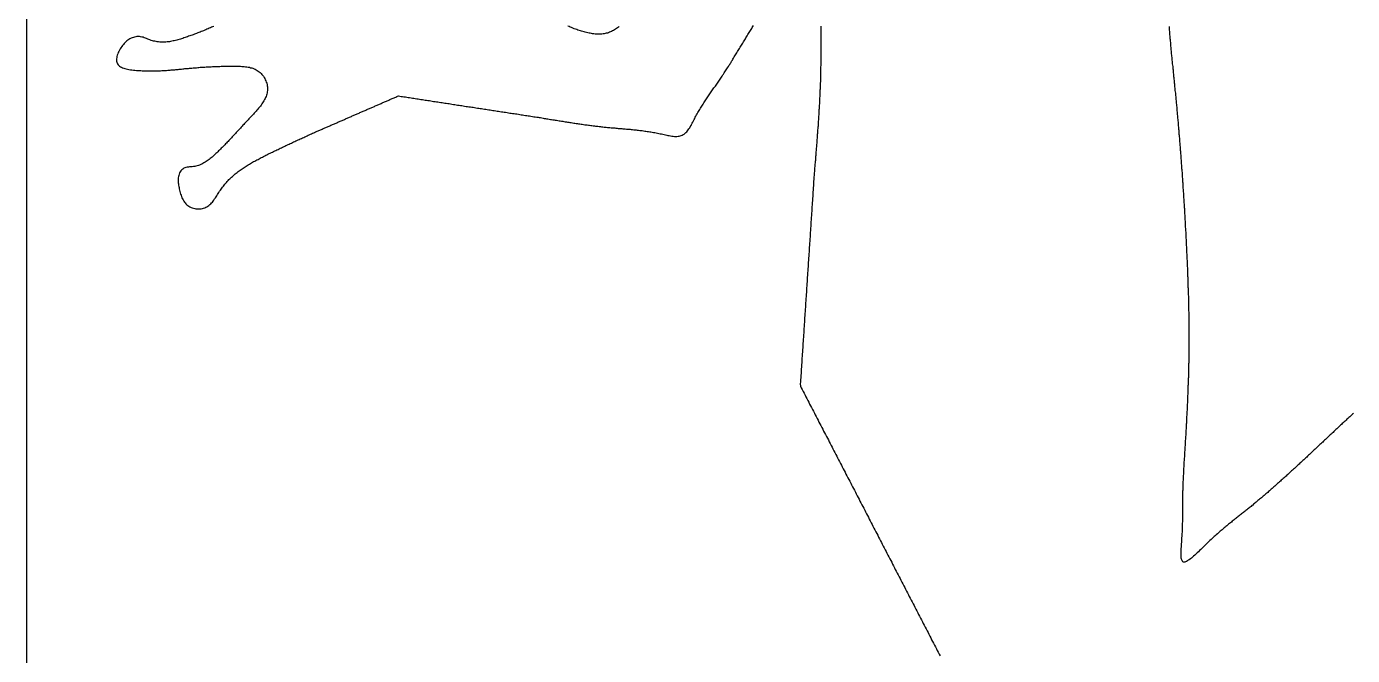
# Model space of a CAD drawing. Extents: x 63 to 788, y 423 to 1014.
# Drawn here: x 473.18 to 484.09, y 818.37 to 823.54 of the extents above; entities that cross this region are included whole.
import ezdxf

# ---------------------------------------------------------------- set-up
doc = ezdxf.new("R2010")
doc.units = 0
doc.header["$MEASUREMENT"] = 0
doc.layers.add('LAYER_1', color=7, linetype='CONTINUOUS')

msp = doc.modelspace()

# ---------------------------------------------------------------- linework, layer by layer
at = {"layer": 'LAYER_1', "color": 1}
msp.add_polyline3d([(473.176, 823.651, 0), (473.176, 822.998, 0), (473.176, 822.346, 0), (473.176, 821.693, 0), (473.176, 821.04, 0), (473.176, 820.388, 0), (473.176, 819.735, 0), (473.176, 819.083, 0), (473.176, 818.43, 0), (473.176, 817.777, 0), (473.176, 817.125, 0), (473.176, 816.472, 0), (473.176, 815.82, 0), (473.176, 815.167, 0), (473.176, 814.514, 0), (473.176, 813.862, 0), (473.176, 813.209, 0), (473.176, 812.557, 0), (473.176, 811.904, 0)], dxfattribs=at)
at = {"layer": 'LAYER_1', "color": 7}
for points in [[(474.716, 823.542, 0), (474.707, 823.538, 0), (474.698, 823.535, 0), (474.689, 823.531, 0), (474.679, 823.527, 0), (474.67, 823.523, 0), (474.661, 823.519, 0), (474.651, 823.515, 0), (474.642, 823.511, 0), (474.633, 823.507, 0), (474.623, 823.504, 0), (474.614, 823.5, 0), (474.605, 823.496, 0), (474.595, 823.492, 0), (474.586, 823.489, 0), (474.576, 823.485, 0), (474.567, 823.481, 0), (474.557, 823.478, 0), (474.548, 823.474, 0), (474.538, 823.471, 0), (474.529, 823.467, 0), (474.519, 823.464, 0), (474.51, 823.461, 0), (474.5, 823.457, 0), (474.49, 823.454, 0), (474.481, 823.451, 0), (474.471, 823.448, 0), (474.461, 823.444, 0), (474.452, 823.441, 0), (474.442, 823.438, 0), (474.432, 823.435, 0), (474.422, 823.433, 0), (474.412, 823.43, 0), (474.402, 823.427, 0), (474.392, 823.425, 0), (474.382, 823.423, 0), (474.372, 823.421, 0), (474.362, 823.419, 0), (474.352, 823.417, 0), (474.342, 823.416, 0), (474.332, 823.415, 0), (474.322, 823.414, 0), (474.312, 823.413, 0), (474.302, 823.413, 0), (474.292, 823.413, 0), (474.282, 823.413, 0), (474.272, 823.414, 0), (474.262, 823.415, 0), (474.252, 823.416, 0), (474.242, 823.418, 0), (474.232, 823.42, 0), (474.222, 823.422, 0), (474.212, 823.425, 0), (474.202, 823.427, 0), (474.192, 823.431, 0), (474.183, 823.434, 0), (474.173, 823.438, 0), (474.163, 823.442, 0), (474.154, 823.446, 0), (474.144, 823.449, 0), (474.135, 823.453, 0), (474.125, 823.455, 0), (474.115, 823.457, 0), (474.105, 823.459, 0), (474.095, 823.459, 0), (474.085, 823.459, 0), (474.075, 823.457, 0), (474.065, 823.455, 0), (474.055, 823.452, 0), (474.045, 823.449, 0), (474.036, 823.445, 0), (474.027, 823.44, 0), (474.018, 823.435, 0), (474.01, 823.43, 0), (474.002, 823.424, 0), (473.994, 823.417, 0), (473.987, 823.41, 0), (473.98, 823.402, 0), (473.973, 823.394, 0), (473.966, 823.386, 0), (473.96, 823.377, 0), (473.953, 823.367, 0), (473.947, 823.357, 0), (473.941, 823.347, 0), (473.936, 823.337, 0), (473.931, 823.327, 0), (473.927, 823.316, 0), (473.923, 823.306, 0), (473.92, 823.296, 0), (473.918, 823.286, 0), (473.917, 823.276, 0), (473.916, 823.267, 0), (473.917, 823.258, 0), (473.918, 823.249, 0), (473.921, 823.241, 0), (473.924, 823.234, 0), (473.929, 823.227, 0), (473.935, 823.221, 0), (473.941, 823.216, 0), (473.949, 823.211, 0), (473.957, 823.206, 0), (473.966, 823.202, 0), (473.976, 823.199, 0), (473.986, 823.195, 0), (473.997, 823.193, 0), (474.008, 823.19, 0), (474.019, 823.188, 0), (474.031, 823.186, 0), (474.043, 823.185, 0), (474.055, 823.183, 0), (474.068, 823.182, 0), (474.08, 823.181, 0), (474.092, 823.18, 0), (474.104, 823.179, 0), (474.116, 823.179, 0), (474.128, 823.178, 0), (474.14, 823.178, 0), (474.151, 823.177, 0), (474.162, 823.177, 0), (474.174, 823.177, 0), (474.185, 823.177, 0), (474.196, 823.177, 0), (474.206, 823.177, 0), (474.217, 823.177, 0), (474.228, 823.177, 0), (474.238, 823.177, 0), (474.249, 823.177, 0), (474.259, 823.177, 0), (474.269, 823.178, 0), (474.279, 823.178, 0), (474.289, 823.179, 0), (474.299, 823.179, 0), (474.309, 823.18, 0), (474.319, 823.18, 0), (474.329, 823.181, 0), (474.338, 823.182, 0), (474.348, 823.182, 0), (474.358, 823.183, 0), (474.367, 823.184, 0), (474.377, 823.185, 0), (474.386, 823.186, 0), (474.396, 823.186, 0), (474.405, 823.187, 0), (474.414, 823.188, 0), (474.424, 823.189, 0), (474.433, 823.19, 0), (474.442, 823.191, 0), (474.452, 823.192, 0), (474.461, 823.193, 0), (474.471, 823.194, 0), (474.48, 823.195, 0), (474.489, 823.196, 0), (474.499, 823.197, 0), (474.508, 823.197, 0), (474.518, 823.198, 0), (474.527, 823.199, 0), (474.537, 823.2, 0), (474.546, 823.201, 0), (474.556, 823.202, 0), (474.566, 823.203, 0), (474.575, 823.203, 0), (474.585, 823.204, 0), (474.595, 823.205, 0), (474.605, 823.206, 0), (474.615, 823.206, 0), (474.624, 823.207, 0), (474.634, 823.208, 0), (474.644, 823.208, 0), (474.654, 823.209, 0), (474.664, 823.21, 0), (474.674, 823.21, 0), (474.684, 823.211, 0), (474.694, 823.211, 0), (474.705, 823.212, 0), (474.715, 823.212, 0), (474.725, 823.213, 0), (474.735, 823.213, 0), (474.746, 823.214, 0), (474.756, 823.214, 0), (474.766, 823.214, 0), (474.777, 823.215, 0), (474.787, 823.215, 0), (474.797, 823.215, 0), (474.808, 823.215, 0), (474.818, 823.216, 0), (474.829, 823.216, 0), (474.84, 823.216, 0), (474.85, 823.216, 0), (474.861, 823.216, 0), (474.872, 823.216, 0), (474.882, 823.216, 0), (474.893, 823.216, 0), (474.904, 823.216, 0), (474.915, 823.215, 0), (474.926, 823.215, 0), (474.936, 823.215, 0), (474.947, 823.214, 0), (474.958, 823.213, 0), (474.968, 823.212, 0), (474.979, 823.211, 0), (474.989, 823.21, 0), (474.999, 823.208, 0), (475.01, 823.206, 0), (475.019, 823.203, 0), (475.029, 823.201, 0), (475.039, 823.198, 0), (475.048, 823.194, 0), (475.057, 823.19, 0), (475.066, 823.186, 0), (475.075, 823.181, 0), (475.083, 823.175, 0), (475.091, 823.169, 0), (475.099, 823.163, 0), (475.106, 823.156, 0), (475.113, 823.148, 0), (475.12, 823.14, 0), (475.126, 823.132, 0), (475.131, 823.123, 0), (475.137, 823.114, 0), (475.141, 823.104, 0), (475.146, 823.094, 0), (475.149, 823.085, 0), (475.153, 823.075, 0), (475.155, 823.065, 0), (475.157, 823.055, 0), (475.159, 823.045, 0), (475.159, 823.035, 0), (475.159, 823.025, 0), (475.159, 823.015, 0), (475.157, 823.005, 0), (475.156, 822.996, 0), (475.153, 822.986, 0), (475.151, 822.977, 0), (475.147, 822.967, 0), (475.143, 822.958, 0), (475.139, 822.949, 0), (475.135, 822.94, 0), (475.13, 822.931, 0), (475.124, 822.922, 0), (475.118, 822.913, 0), (475.112, 822.905, 0), (475.106, 822.896, 0), (475.1, 822.887, 0), (475.093, 822.879, 0), (475.086, 822.871, 0), (475.079, 822.862, 0), (475.072, 822.854, 0), (475.065, 822.846, 0), (475.057, 822.837, 0), (475.05, 822.829, 0), (475.043, 822.821, 0), (475.035, 822.813, 0), (475.028, 822.805, 0), (475.02, 822.797, 0), (475.013, 822.79, 0), (475.006, 822.782, 0), (474.999, 822.774, 0), (474.992, 822.766, 0), (474.985, 822.759, 0), (474.978, 822.751, 0), (474.971, 822.744, 0), (474.964, 822.736, 0), (474.957, 822.729, 0), (474.95, 822.721, 0), (474.943, 822.714, 0), (474.936, 822.706, 0), (474.93, 822.699, 0), (474.923, 822.692, 0), (474.916, 822.684, 0), (474.909, 822.677, 0), (474.902, 822.67, 0), (474.896, 822.662, 0), (474.889, 822.655, 0), (474.882, 822.648, 0), (474.875, 822.641, 0), (474.869, 822.633, 0), (474.862, 822.626, 0), (474.855, 822.619, 0), (474.848, 822.612, 0), (474.841, 822.605, 0), (474.834, 822.597, 0), (474.828, 822.59, 0), (474.821, 822.583, 0), (474.814, 822.576, 0), (474.807, 822.569, 0), (474.8, 822.561, 0), (474.793, 822.554, 0), (474.785, 822.547, 0), (474.778, 822.54, 0), (474.771, 822.533, 0), (474.764, 822.525, 0), (474.756, 822.518, 0), (474.749, 822.511, 0), (474.742, 822.503, 0), (474.734, 822.496, 0), (474.726, 822.489, 0), (474.719, 822.482, 0), (474.711, 822.475, 0), (474.703, 822.468, 0), (474.695, 822.461, 0), (474.687, 822.455, 0), (474.679, 822.448, 0), (474.67, 822.442, 0), (474.662, 822.436, 0), (474.653, 822.43, 0), (474.645, 822.425, 0), (474.636, 822.42, 0), (474.627, 822.415, 0), (474.618, 822.41, 0), (474.609, 822.406, 0), (474.599, 822.402, 0), (474.59, 822.399, 0), (474.58, 822.396, 0), (474.57, 822.393, 0), (474.56, 822.391, 0), (474.55, 822.389, 0), (474.539, 822.388, 0), (474.529, 822.387, 0), (474.518, 822.386, 0), (474.508, 822.385, 0), (474.498, 822.384, 0), (474.488, 822.382, 0), (474.478, 822.379, 0), (474.47, 822.375, 0), (474.461, 822.369, 0), (474.454, 822.363, 0), (474.447, 822.355, 0), (474.441, 822.346, 0), (474.436, 822.337, 0), (474.432, 822.327, 0), (474.429, 822.317, 0), (474.426, 822.307, 0), (474.425, 822.297, 0), (474.424, 822.287, 0), (474.423, 822.277, 0), (474.424, 822.267, 0), (474.425, 822.257, 0), (474.426, 822.247, 0), (474.427, 822.237, 0), (474.429, 822.226, 0), (474.431, 822.216, 0), (474.433, 822.205, 0), (474.436, 822.195, 0), (474.438, 822.184, 0), (474.441, 822.174, 0), (474.444, 822.163, 0), (474.448, 822.153, 0), (474.451, 822.143, 0), (474.455, 822.133, 0), (474.46, 822.124, 0), (474.465, 822.115, 0), (474.47, 822.106, 0), (474.475, 822.098, 0), (474.482, 822.09, 0), (474.488, 822.082, 0), (474.495, 822.075, 0), (474.503, 822.069, 0), (474.511, 822.063, 0), (474.52, 822.058, 0), (474.53, 822.054, 0), (474.539, 822.05, 0), (474.549, 822.047, 0), (474.56, 822.045, 0), (474.57, 822.043, 0), (474.581, 822.042, 0), (474.592, 822.042, 0), (474.602, 822.042, 0), (474.613, 822.043, 0), (474.623, 822.045, 0), (474.633, 822.048, 0), (474.643, 822.051, 0), (474.652, 822.055, 0), (474.661, 822.059, 0), (474.669, 822.064, 0), (474.677, 822.07, 0), (474.685, 822.077, 0), (474.692, 822.083, 0), (474.699, 822.091, 0), (474.705, 822.098, 0), (474.712, 822.106, 0), (474.718, 822.114, 0), (474.724, 822.123, 0), (474.73, 822.132, 0), (474.736, 822.141, 0), (474.742, 822.15, 0), (474.748, 822.159, 0), (474.754, 822.168, 0), (474.759, 822.177, 0), (474.765, 822.186, 0), (474.771, 822.194, 0), (474.777, 822.203, 0), (474.783, 822.212, 0), (474.789, 822.22, 0), (474.796, 822.228, 0), (474.802, 822.236, 0), (474.808, 822.244, 0), (474.815, 822.252, 0), (474.822, 822.259, 0), (474.828, 822.267, 0), (474.835, 822.274, 0), (474.842, 822.282, 0), (474.849, 822.289, 0), (474.856, 822.296, 0), (474.864, 822.303, 0), (474.871, 822.309, 0), (474.878, 822.316, 0), (474.886, 822.323, 0), (474.894, 822.329, 0), (474.901, 822.335, 0), (474.909, 822.342, 0), (474.917, 822.348, 0), (474.925, 822.354, 0), (474.933, 822.36, 0), (474.941, 822.366, 0), (474.95, 822.371, 0), (474.958, 822.377, 0), (474.966, 822.383, 0), (474.975, 822.388, 0), (474.984, 822.394, 0), (474.992, 822.399, 0), (475.001, 822.404, 0), (475.01, 822.409, 0), (475.018, 822.415, 0), (475.027, 822.42, 0), (475.036, 822.425, 0), (475.045, 822.43, 0), (475.054, 822.435, 0), (475.063, 822.44, 0), (475.072, 822.444, 0), (475.081, 822.449, 0), (475.09, 822.454, 0), (475.099, 822.459, 0), (475.108, 822.463, 0), (475.117, 822.468, 0), (475.127, 822.473, 0), (475.136, 822.477, 0), (475.145, 822.482, 0), (475.154, 822.487, 0), (475.163, 822.491, 0), (475.172, 822.496, 0), (475.181, 822.5, 0), (475.191, 822.505, 0), (475.2, 822.509, 0), (475.209, 822.514, 0), (475.218, 822.518, 0), (475.227, 822.523, 0), (475.236, 822.527, 0), (475.246, 822.531, 0), (475.255, 822.536, 0), (475.264, 822.54, 0), (475.273, 822.545, 0), (475.282, 822.549, 0), (475.291, 822.553, 0), (475.301, 822.558, 0), (475.31, 822.562, 0), (475.319, 822.566, 0), (475.328, 822.571, 0), (475.337, 822.575, 0), (475.346, 822.579, 0), (475.356, 822.583, 0), (475.365, 822.588, 0), (475.374, 822.592, 0), (475.383, 822.596, 0), (475.392, 822.6, 0), (475.401, 822.605, 0), (475.411, 822.609, 0), (475.42, 822.613, 0), (475.429, 822.617, 0), (475.438, 822.621, 0), (475.447, 822.626, 0), (475.457, 822.63, 0), (475.466, 822.634, 0), (475.475, 822.638, 0), (475.484, 822.642, 0), (475.493, 822.647, 0), (475.502, 822.651, 0), (475.512, 822.655, 0), (475.521, 822.659, 0), (475.53, 822.663, 0), (475.539, 822.668, 0), (475.547, 822.671, 0), (475.554, 822.674, 0), (475.561, 822.677, 0), (475.568, 822.68, 0), (475.575, 822.683, 0), (475.582, 822.686, 0), (475.589, 822.689, 0), (475.596, 822.692, 0), (475.603, 822.695, 0), (475.61, 822.698, 0), (475.617, 822.702, 0), (475.624, 822.705, 0), (475.631, 822.708, 0), (475.638, 822.711, 0), (475.645, 822.714, 0), (475.652, 822.717, 0), (475.659, 822.72, 0), (475.666, 822.723, 0), (475.673, 822.726, 0), (475.68, 822.729, 0), (475.687, 822.732, 0), (475.694, 822.735, 0), (475.701, 822.738, 0), (475.709, 822.741, 0), (475.716, 822.744, 0), (475.723, 822.747, 0), (475.73, 822.75, 0), (475.737, 822.754, 0), (475.744, 822.757, 0), (475.751, 822.76, 0), (475.758, 822.763, 0), (475.765, 822.766, 0), (475.772, 822.769, 0), (475.779, 822.772, 0), (475.786, 822.775, 0), (475.793, 822.778, 0), (475.8, 822.781, 0), (475.807, 822.784, 0), (475.814, 822.787, 0), (475.821, 822.79, 0), (475.828, 822.793, 0), (475.835, 822.796, 0), (475.842, 822.799, 0), (475.849, 822.802, 0), (475.856, 822.806, 0), (475.863, 822.809, 0), (475.87, 822.812, 0), (475.877, 822.815, 0), (475.884, 822.818, 0), (475.891, 822.821, 0), (475.898, 822.824, 0), (475.905, 822.827, 0), (475.912, 822.83, 0), (475.919, 822.833, 0), (475.926, 822.836, 0), (475.933, 822.839, 0), (475.94, 822.842, 0), (475.947, 822.845, 0), (475.954, 822.848, 0), (475.962, 822.851, 0), (475.969, 822.854, 0), (475.976, 822.858, 0), (475.983, 822.861, 0), (475.99, 822.864, 0), (475.997, 822.867, 0), (476.004, 822.87, 0), (476.011, 822.873, 0), (476.018, 822.876, 0), (476.025, 822.879, 0), (476.032, 822.882, 0), (476.039, 822.885, 0), (476.046, 822.888, 0), (476.053, 822.891, 0), (476.06, 822.894, 0), (476.067, 822.897, 0), (476.074, 822.9, 0), (476.081, 822.903, 0), (476.088, 822.906, 0), (476.095, 822.909, 0), (476.102, 822.913, 0), (476.109, 822.916, 0), (476.116, 822.919, 0), (476.123, 822.922, 0), (476.13, 822.925, 0), (476.137, 822.928, 0), (476.144, 822.931, 0), (476.151, 822.934, 0), (476.158, 822.937, 0), (476.165, 822.94, 0), (476.172, 822.943, 0), (476.179, 822.946, 0), (476.186, 822.949, 0), (476.193, 822.952, 0), (476.2, 822.955, 0), (476.207, 822.958, 0), (476.214, 822.961, 0), (476.222, 822.965, 0), (476.229, 822.968, 0), (476.236, 822.971, 0), (476.247, 822.969, 0), (476.259, 822.967, 0), (476.27, 822.965, 0), (476.282, 822.964, 0), (476.294, 822.962, 0), (476.305, 822.96, 0), (476.317, 822.958, 0), (476.328, 822.957, 0), (476.34, 822.955, 0), (476.352, 822.953, 0), (476.363, 822.951, 0), (476.375, 822.949, 0), (476.387, 822.948, 0), (476.398, 822.946, 0), (476.41, 822.944, 0), (476.421, 822.942, 0), (476.433, 822.941, 0), (476.445, 822.939, 0), (476.456, 822.937, 0), (476.468, 822.935, 0), (476.479, 822.933, 0), (476.491, 822.932, 0), (476.503, 822.93, 0), (476.514, 822.928, 0), (476.526, 822.926, 0), (476.538, 822.925, 0), (476.549, 822.923, 0), (476.561, 822.921, 0), (476.572, 822.919, 0), (476.584, 822.917, 0), (476.596, 822.916, 0), (476.607, 822.914, 0), (476.619, 822.912, 0), (476.63, 822.91, 0), (476.642, 822.909, 0), (476.654, 822.907, 0), (476.665, 822.905, 0), (476.677, 822.903, 0), (476.689, 822.901, 0), (476.7, 822.9, 0), (476.712, 822.898, 0), (476.723, 822.896, 0), (476.735, 822.894, 0), (476.747, 822.893, 0), (476.758, 822.891, 0), (476.77, 822.889, 0), (476.781, 822.887, 0), (476.793, 822.885, 0), (476.805, 822.884, 0), (476.816, 822.882, 0), (476.828, 822.88, 0), (476.84, 822.878, 0), (476.851, 822.877, 0), (476.863, 822.875, 0), (476.874, 822.873, 0), (476.886, 822.871, 0), (476.898, 822.87, 0), (476.909, 822.868, 0), (476.921, 822.866, 0), (476.932, 822.864, 0), (476.944, 822.862, 0), (476.956, 822.861, 0), (476.967, 822.859, 0), (476.979, 822.857, 0), (476.991, 822.855, 0), (477.002, 822.854, 0), (477.014, 822.852, 0), (477.025, 822.85, 0), (477.037, 822.848, 0), (477.049, 822.846, 0), (477.06, 822.845, 0), (477.072, 822.843, 0), (477.084, 822.841, 0), (477.095, 822.839, 0), (477.107, 822.838, 0), (477.118, 822.836, 0), (477.13, 822.834, 0), (477.142, 822.832, 0), (477.153, 822.83, 0), (477.165, 822.829, 0), (477.176, 822.827, 0), (477.188, 822.825, 0), (477.2, 822.823, 0), (477.211, 822.822, 0), (477.223, 822.82, 0), (477.235, 822.818, 0), (477.246, 822.816, 0), (477.258, 822.814, 0), (477.269, 822.813, 0), (477.281, 822.811, 0), (477.293, 822.809, 0), (477.304, 822.807, 0), (477.316, 822.806, 0), (477.327, 822.804, 0), (477.339, 822.802, 0), (477.351, 822.8, 0), (477.362, 822.798, 0), (477.374, 822.797, 0), (477.385, 822.795, 0), (477.395, 822.793, 0), (477.405, 822.792, 0), (477.416, 822.79, 0), (477.426, 822.788, 0), (477.436, 822.786, 0), (477.446, 822.785, 0), (477.456, 822.783, 0), (477.466, 822.781, 0), (477.476, 822.78, 0), (477.487, 822.778, 0), (477.497, 822.776, 0), (477.507, 822.775, 0), (477.517, 822.773, 0), (477.527, 822.771, 0), (477.537, 822.77, 0), (477.547, 822.768, 0), (477.558, 822.766, 0), (477.568, 822.765, 0), (477.578, 822.763, 0), (477.588, 822.762, 0), (477.598, 822.76, 0), (477.608, 822.758, 0), (477.618, 822.757, 0), (477.628, 822.755, 0), (477.638, 822.754, 0), (477.648, 822.752, 0), (477.659, 822.751, 0), (477.669, 822.749, 0), (477.679, 822.747, 0), (477.689, 822.746, 0), (477.699, 822.744, 0), (477.709, 822.743, 0), (477.719, 822.742, 0), (477.729, 822.74, 0), (477.739, 822.739, 0), (477.749, 822.737, 0), (477.759, 822.736, 0), (477.769, 822.734, 0), (477.779, 822.733, 0), (477.789, 822.732, 0), (477.799, 822.73, 0), (477.809, 822.729, 0), (477.819, 822.728, 0), (477.829, 822.727, 0), (477.839, 822.725, 0), (477.849, 822.724, 0), (477.858, 822.723, 0), (477.868, 822.722, 0), (477.878, 822.721, 0), (477.888, 822.719, 0), (477.898, 822.718, 0), (477.908, 822.717, 0), (477.918, 822.716, 0), (477.928, 822.715, 0), (477.937, 822.714, 0), (477.947, 822.713, 0), (477.957, 822.712, 0), (477.967, 822.711, 0), (477.977, 822.71, 0), (477.986, 822.709, 0), (477.996, 822.708, 0), (478.006, 822.708, 0), (478.016, 822.707, 0), (478.025, 822.706, 0), (478.035, 822.705, 0), (478.045, 822.704, 0), (478.054, 822.703, 0), (478.064, 822.703, 0), (478.074, 822.702, 0), (478.084, 822.701, 0), (478.094, 822.7, 0), (478.103, 822.699, 0), (478.113, 822.698, 0), (478.123, 822.698, 0), (478.133, 822.697, 0), (478.143, 822.696, 0), (478.152, 822.695, 0), (478.162, 822.694, 0), (478.172, 822.693, 0), (478.182, 822.692, 0), (478.192, 822.691, 0), (478.202, 822.69, 0), (478.212, 822.689, 0), (478.222, 822.687, 0), (478.232, 822.686, 0), (478.242, 822.685, 0), (478.252, 822.684, 0), (478.263, 822.682, 0), (478.273, 822.681, 0), (478.283, 822.679, 0), (478.294, 822.678, 0), (478.304, 822.676, 0), (478.314, 822.674, 0), (478.325, 822.672, 0), (478.335, 822.671, 0), (478.346, 822.669, 0), (478.357, 822.667, 0), (478.367, 822.664, 0), (478.378, 822.662, 0), (478.389, 822.66, 0), (478.4, 822.658, 0), (478.411, 822.655, 0), (478.422, 822.653, 0), (478.433, 822.65, 0), (478.444, 822.648, 0), (478.454, 822.646, 0), (478.465, 822.644, 0), (478.476, 822.642, 0), (478.487, 822.64, 0), (478.497, 822.639, 0), (478.507, 822.638, 0), (478.517, 822.638, 0), (478.527, 822.638, 0), (478.537, 822.639, 0), (478.546, 822.64, 0), (478.555, 822.642, 0), (478.564, 822.645, 0), (478.572, 822.648, 0), (478.58, 822.652, 0), (478.588, 822.657, 0), (478.595, 822.663, 0), (478.602, 822.669, 0), (478.609, 822.676, 0), (478.615, 822.683, 0), (478.621, 822.691, 0), (478.627, 822.7, 0), (478.633, 822.708, 0), (478.638, 822.717, 0), (478.644, 822.727, 0), (478.649, 822.736, 0), (478.654, 822.746, 0), (478.659, 822.756, 0), (478.664, 822.766, 0), (478.669, 822.776, 0), (478.674, 822.786, 0), (478.679, 822.795, 0), (478.684, 822.805, 0), (478.69, 822.814, 0), (478.695, 822.824, 0), (478.7, 822.833, 0), (478.705, 822.842, 0), (478.711, 822.851, 0), (478.716, 822.86, 0), (478.721, 822.869, 0), (478.727, 822.878, 0), (478.732, 822.887, 0), (478.738, 822.896, 0), (478.743, 822.904, 0), (478.748, 822.913, 0), (478.754, 822.921, 0), (478.76, 822.93, 0), (478.765, 822.938, 0), (478.771, 822.946, 0), (478.776, 822.955, 0), (478.782, 822.963, 0), (478.787, 822.971, 0), (478.793, 822.979, 0), (478.799, 822.987, 0), (478.804, 822.995, 0), (478.81, 823.003, 0), (478.816, 823.012, 0), (478.821, 823.02, 0), (478.827, 823.028, 0), (478.833, 823.036, 0), (478.838, 823.044, 0), (478.844, 823.052, 0), (478.85, 823.06, 0), (478.855, 823.068, 0), (478.861, 823.076, 0), (478.867, 823.084, 0), (478.872, 823.093, 0), (478.878, 823.101, 0), (478.884, 823.109, 0), (478.889, 823.117, 0), (478.895, 823.126, 0), (478.9, 823.134, 0), (478.906, 823.143, 0), (478.912, 823.151, 0), (478.917, 823.16, 0), (478.923, 823.168, 0), (478.928, 823.177, 0), (478.934, 823.185, 0), (478.939, 823.194, 0), (478.945, 823.203, 0), (478.951, 823.212, 0), (478.956, 823.22, 0), (478.962, 823.229, 0), (478.967, 823.238, 0), (478.973, 823.247, 0), (478.978, 823.256, 0), (478.984, 823.264, 0), (478.989, 823.273, 0), (478.994, 823.282, 0), (479, 823.291, 0), (479.005, 823.3, 0), (479.011, 823.309, 0), (479.016, 823.318, 0), (479.022, 823.326, 0), (479.027, 823.335, 0), (479.032, 823.344, 0), (479.038, 823.353, 0), (479.043, 823.362, 0), (479.048, 823.371, 0), (479.054, 823.38, 0), (479.059, 823.388, 0), (479.064, 823.397, 0), (479.07, 823.406, 0), (479.075, 823.415, 0), (479.08, 823.423, 0), (479.086, 823.432, 0), (479.091, 823.441, 0), (479.096, 823.449, 0), (479.101, 823.458, 0), (479.107, 823.466, 0), (479.112, 823.475, 0), (479.117, 823.483, 0), (479.122, 823.492, 0), (479.128, 823.5, 0), (479.133, 823.508, 0), (479.138, 823.517, 0), (479.143, 823.525, 0), (479.148, 823.533, 0), (479.153, 823.541, 0), (479.159, 823.549, 0)], [(478.054, 823.543, 0), (478.046, 823.537, 0), (478.039, 823.531, 0), (478.031, 823.525, 0), (478.023, 823.519, 0), (478.015, 823.514, 0), (478.007, 823.509, 0), (477.999, 823.505, 0), (477.99, 823.501, 0), (477.982, 823.497, 0), (477.973, 823.494, 0), (477.965, 823.491, 0), (477.956, 823.488, 0), (477.947, 823.486, 0), (477.938, 823.484, 0), (477.929, 823.482, 0), (477.92, 823.481, 0), (477.911, 823.48, 0), (477.901, 823.479, 0), (477.892, 823.479, 0), (477.883, 823.479, 0), (477.873, 823.479, 0), (477.863, 823.48, 0), (477.854, 823.48, 0), (477.844, 823.481, 0), (477.834, 823.482, 0), (477.824, 823.484, 0), (477.815, 823.486, 0), (477.805, 823.488, 0), (477.795, 823.49, 0), (477.784, 823.492, 0), (477.774, 823.494, 0), (477.764, 823.497, 0), (477.754, 823.5, 0), (477.744, 823.503, 0), (477.734, 823.506, 0), (477.723, 823.51, 0), (477.713, 823.513, 0), (477.703, 823.517, 0), (477.692, 823.521, 0), (477.682, 823.524, 0), (477.671, 823.528, 0), (477.661, 823.533, 0), (477.65, 823.537, 0), (477.64, 823.541, 0), (477.63, 823.545, 0)], [(479.712, 823.545, 0), (479.712, 823.535, 0), (479.712, 823.525, 0), (479.712, 823.515, 0), (479.712, 823.505, 0), (479.712, 823.494, 0), (479.712, 823.484, 0), (479.711, 823.474, 0), (479.711, 823.464, 0), (479.711, 823.454, 0), (479.711, 823.444, 0), (479.711, 823.433, 0), (479.711, 823.423, 0), (479.711, 823.413, 0), (479.711, 823.403, 0), (479.711, 823.393, 0), (479.711, 823.383, 0), (479.711, 823.372, 0), (479.711, 823.362, 0), (479.711, 823.352, 0), (479.711, 823.342, 0), (479.711, 823.332, 0), (479.711, 823.321, 0), (479.711, 823.311, 0), (479.711, 823.301, 0), (479.711, 823.291, 0), (479.711, 823.281, 0), (479.711, 823.271, 0), (479.711, 823.26, 0), (479.711, 823.25, 0), (479.711, 823.24, 0), (479.711, 823.23, 0), (479.711, 823.22, 0), (479.71, 823.209, 0), (479.71, 823.199, 0), (479.71, 823.189, 0), (479.71, 823.179, 0), (479.71, 823.169, 0), (479.71, 823.159, 0), (479.709, 823.148, 0), (479.709, 823.138, 0), (479.709, 823.128, 0), (479.709, 823.118, 0), (479.708, 823.108, 0), (479.708, 823.098, 0), (479.708, 823.088, 0), (479.707, 823.077, 0), (479.707, 823.067, 0), (479.707, 823.057, 0), (479.706, 823.047, 0), (479.706, 823.037, 0), (479.706, 823.027, 0), (479.705, 823.017, 0), (479.705, 823.006, 0), (479.704, 822.996, 0), (479.704, 822.986, 0), (479.703, 822.976, 0), (479.703, 822.966, 0), (479.702, 822.956, 0), (479.702, 822.946, 0), (479.701, 822.935, 0), (479.701, 822.925, 0), (479.7, 822.915, 0), (479.7, 822.905, 0), (479.699, 822.895, 0), (479.699, 822.885, 0), (479.698, 822.875, 0), (479.698, 822.865, 0), (479.697, 822.855, 0), (479.696, 822.844, 0), (479.696, 822.834, 0), (479.695, 822.824, 0), (479.695, 822.814, 0), (479.694, 822.804, 0), (479.693, 822.794, 0), (479.693, 822.784, 0), (479.692, 822.774, 0), (479.691, 822.763, 0), (479.691, 822.753, 0), (479.69, 822.743, 0), (479.689, 822.733, 0), (479.689, 822.723, 0), (479.688, 822.713, 0), (479.687, 822.703, 0), (479.686, 822.693, 0), (479.686, 822.683, 0), (479.685, 822.673, 0), (479.684, 822.662, 0), (479.683, 822.652, 0), (479.683, 822.642, 0), (479.682, 822.632, 0), (479.681, 822.622, 0), (479.68, 822.612, 0), (479.68, 822.602, 0), (479.679, 822.592, 0), (479.678, 822.582, 0), (479.677, 822.572, 0), (479.676, 822.561, 0), (479.676, 822.551, 0), (479.675, 822.541, 0), (479.674, 822.531, 0), (479.673, 822.521, 0), (479.672, 822.511, 0), (479.672, 822.501, 0), (479.671, 822.491, 0), (479.67, 822.481, 0), (479.669, 822.471, 0), (479.668, 822.461, 0), (479.667, 822.45, 0), (479.667, 822.44, 0), (479.666, 822.43, 0), (479.665, 822.42, 0), (479.664, 822.41, 0), (479.663, 822.4, 0), (479.662, 822.39, 0), (479.661, 822.38, 0), (479.661, 822.37, 0), (479.66, 822.36, 0), (479.659, 822.35, 0), (479.658, 822.339, 0), (479.657, 822.329, 0), (479.656, 822.319, 0), (479.655, 822.303, 0), (479.654, 822.285, 0), (479.653, 822.268, 0), (479.652, 822.25, 0), (479.651, 822.233, 0), (479.649, 822.215, 0), (479.648, 822.198, 0), (479.647, 822.18, 0), (479.646, 822.163, 0), (479.645, 822.145, 0), (479.644, 822.127, 0), (479.643, 822.11, 0), (479.641, 822.092, 0), (479.64, 822.075, 0), (479.639, 822.057, 0), (479.638, 822.04, 0), (479.637, 822.022, 0), (479.636, 822.005, 0), (479.634, 821.987, 0), (479.633, 821.97, 0), (479.632, 821.952, 0), (479.631, 821.935, 0), (479.63, 821.917, 0), (479.629, 821.899, 0), (479.628, 821.882, 0), (479.626, 821.864, 0), (479.625, 821.847, 0), (479.624, 821.829, 0), (479.623, 821.812, 0), (479.622, 821.794, 0), (479.621, 821.777, 0), (479.619, 821.759, 0), (479.618, 821.742, 0), (479.617, 821.724, 0), (479.616, 821.706, 0), (479.615, 821.689, 0), (479.614, 821.671, 0), (479.613, 821.654, 0), (479.611, 821.636, 0), (479.61, 821.619, 0), (479.609, 821.601, 0), (479.608, 821.584, 0), (479.607, 821.566, 0), (479.606, 821.549, 0), (479.604, 821.531, 0), (479.603, 821.514, 0), (479.602, 821.496, 0), (479.601, 821.478, 0), (479.6, 821.461, 0), (479.599, 821.443, 0), (479.597, 821.426, 0), (479.596, 821.408, 0), (479.595, 821.391, 0), (479.594, 821.373, 0), (479.593, 821.356, 0), (479.592, 821.338, 0), (479.591, 821.321, 0), (479.589, 821.303, 0), (479.588, 821.285, 0), (479.587, 821.268, 0), (479.586, 821.25, 0), (479.585, 821.233, 0), (479.584, 821.215, 0), (479.582, 821.198, 0), (479.581, 821.18, 0), (479.58, 821.163, 0), (479.579, 821.145, 0), (479.578, 821.128, 0), (479.577, 821.11, 0), (479.576, 821.092, 0), (479.574, 821.075, 0), (479.573, 821.057, 0), (479.572, 821.04, 0), (479.571, 821.022, 0), (479.57, 821.005, 0), (479.569, 820.987, 0), (479.567, 820.97, 0), (479.566, 820.952, 0), (479.565, 820.935, 0), (479.564, 820.917, 0), (479.563, 820.9, 0), (479.562, 820.882, 0), (479.561, 820.864, 0), (479.559, 820.847, 0), (479.558, 820.829, 0), (479.557, 820.812, 0), (479.556, 820.794, 0), (479.555, 820.777, 0), (479.554, 820.759, 0), (479.552, 820.742, 0), (479.551, 820.724, 0), (479.55, 820.707, 0), (479.549, 820.689, 0), (479.548, 820.671, 0), (479.547, 820.654, 0), (479.546, 820.636, 0), (479.544, 820.619, 0), (479.543, 820.601, 0), (479.544, 820.584, 0), (479.551, 820.569, 0), (479.559, 820.555, 0), (479.567, 820.54, 0), (479.574, 820.525, 0), (479.582, 820.51, 0), (479.59, 820.495, 0), (479.597, 820.481, 0), (479.605, 820.466, 0), (479.613, 820.451, 0), (479.62, 820.436, 0), (479.628, 820.421, 0), (479.636, 820.407, 0), (479.643, 820.392, 0), (479.651, 820.377, 0), (479.659, 820.362, 0), (479.666, 820.347, 0), (479.674, 820.333, 0), (479.682, 820.318, 0), (479.689, 820.303, 0), (479.697, 820.288, 0), (479.705, 820.273, 0), (479.712, 820.259, 0), (479.72, 820.244, 0), (479.728, 820.229, 0), (479.735, 820.214, 0), (479.743, 820.199, 0), (479.751, 820.185, 0), (479.758, 820.17, 0), (479.766, 820.155, 0), (479.774, 820.14, 0), (479.781, 820.125, 0), (479.789, 820.111, 0), (479.797, 820.096, 0), (479.804, 820.081, 0), (479.812, 820.066, 0), (479.82, 820.051, 0), (479.827, 820.037, 0), (479.835, 820.022, 0), (479.843, 820.007, 0), (479.85, 819.992, 0), (479.858, 819.977, 0), (479.866, 819.963, 0), (479.873, 819.948, 0), (479.881, 819.933, 0), (479.889, 819.918, 0), (479.896, 819.903, 0), (479.904, 819.889, 0), (479.912, 819.874, 0), (479.919, 819.859, 0), (479.927, 819.844, 0), (479.935, 819.829, 0), (479.942, 819.815, 0), (479.95, 819.8, 0), (479.958, 819.785, 0), (479.965, 819.77, 0), (479.973, 819.755, 0), (479.981, 819.741, 0), (479.988, 819.726, 0), (479.996, 819.711, 0), (480.004, 819.696, 0), (480.011, 819.681, 0), (480.019, 819.667, 0), (480.027, 819.652, 0), (480.034, 819.637, 0), (480.042, 819.622, 0), (480.05, 819.607, 0), (480.057, 819.593, 0), (480.065, 819.578, 0), (480.073, 819.563, 0), (480.08, 819.548, 0), (480.088, 819.533, 0), (480.096, 819.519, 0), (480.103, 819.504, 0), (480.111, 819.489, 0), (480.118, 819.474, 0), (480.126, 819.459, 0), (480.134, 819.445, 0), (480.141, 819.43, 0), (480.149, 819.415, 0), (480.157, 819.4, 0), (480.164, 819.385, 0), (480.172, 819.371, 0), (480.18, 819.356, 0), (480.187, 819.341, 0), (480.195, 819.326, 0), (480.203, 819.311, 0), (480.21, 819.297, 0), (480.218, 819.282, 0), (480.226, 819.267, 0), (480.233, 819.252, 0), (480.241, 819.237, 0), (480.249, 819.223, 0), (480.256, 819.208, 0), (480.264, 819.193, 0), (480.272, 819.178, 0), (480.279, 819.163, 0), (480.287, 819.149, 0), (480.295, 819.134, 0), (480.302, 819.119, 0), (480.31, 819.104, 0), (480.318, 819.089, 0), (480.325, 819.075, 0), (480.333, 819.06, 0), (480.341, 819.045, 0), (480.348, 819.03, 0), (480.356, 819.015, 0), (480.364, 819.001, 0), (480.371, 818.986, 0), (480.379, 818.971, 0), (480.387, 818.956, 0), (480.394, 818.941, 0), (480.402, 818.927, 0), (480.41, 818.912, 0), (480.417, 818.897, 0), (480.425, 818.882, 0), (480.433, 818.867, 0), (480.44, 818.853, 0), (480.448, 818.838, 0), (480.456, 818.823, 0), (480.463, 818.808, 0), (480.471, 818.793, 0), (480.479, 818.779, 0), (480.486, 818.764, 0), (480.494, 818.749, 0), (480.502, 818.734, 0), (480.509, 818.719, 0), (480.517, 818.705, 0), (480.525, 818.69, 0), (480.532, 818.675, 0), (480.54, 818.66, 0), (480.548, 818.645, 0), (480.555, 818.63, 0), (480.563, 818.616, 0), (480.571, 818.601, 0), (480.578, 818.586, 0), (480.586, 818.571, 0), (480.594, 818.556, 0), (480.601, 818.542, 0), (480.609, 818.527, 0), (480.617, 818.512, 0), (480.624, 818.497, 0), (480.632, 818.482, 0), (480.64, 818.468, 0), (480.647, 818.453, 0), (480.655, 818.438, 0), (480.663, 818.423, 0), (480.67, 818.408, 0), (480.678, 818.394, 0), (480.686, 818.379, 0), (480.693, 818.364, 0)], [(484.094, 820.359, 0), (484.087, 820.352, 0), (484.079, 820.345, 0), (484.072, 820.338, 0), (484.064, 820.331, 0), (484.057, 820.324, 0), (484.049, 820.317, 0), (484.041, 820.31, 0), (484.034, 820.303, 0), (484.026, 820.296, 0), (484.019, 820.289, 0), (484.011, 820.282, 0), (484.003, 820.275, 0), (483.996, 820.268, 0), (483.988, 820.261, 0), (483.98, 820.254, 0), (483.973, 820.246, 0), (483.965, 820.239, 0), (483.957, 820.232, 0), (483.95, 820.225, 0), (483.942, 820.218, 0), (483.934, 820.211, 0), (483.927, 820.203, 0), (483.919, 820.196, 0), (483.911, 820.189, 0), (483.904, 820.182, 0), (483.896, 820.174, 0), (483.888, 820.167, 0), (483.88, 820.16, 0), (483.873, 820.153, 0), (483.865, 820.145, 0), (483.857, 820.138, 0), (483.849, 820.131, 0), (483.842, 820.123, 0), (483.834, 820.116, 0), (483.826, 820.109, 0), (483.818, 820.102, 0), (483.811, 820.094, 0), (483.803, 820.087, 0), (483.795, 820.08, 0), (483.787, 820.072, 0), (483.78, 820.065, 0), (483.772, 820.058, 0), (483.764, 820.05, 0), (483.756, 820.043, 0), (483.749, 820.036, 0), (483.741, 820.029, 0), (483.733, 820.021, 0), (483.725, 820.014, 0), (483.717, 820.007, 0), (483.71, 820, 0), (483.702, 819.992, 0), (483.694, 819.985, 0), (483.686, 819.978, 0), (483.679, 819.971, 0), (483.671, 819.963, 0), (483.663, 819.956, 0), (483.655, 819.949, 0), (483.648, 819.942, 0), (483.64, 819.935, 0), (483.632, 819.928, 0), (483.624, 819.92, 0), (483.617, 819.913, 0), (483.609, 819.906, 0), (483.601, 819.899, 0), (483.593, 819.892, 0), (483.586, 819.885, 0), (483.578, 819.878, 0), (483.57, 819.871, 0), (483.563, 819.864, 0), (483.555, 819.857, 0), (483.547, 819.85, 0), (483.54, 819.843, 0), (483.532, 819.836, 0), (483.524, 819.829, 0), (483.517, 819.822, 0), (483.509, 819.815, 0), (483.501, 819.809, 0), (483.494, 819.802, 0), (483.486, 819.795, 0), (483.479, 819.788, 0), (483.471, 819.781, 0), (483.463, 819.775, 0), (483.456, 819.768, 0), (483.448, 819.761, 0), (483.441, 819.755, 0), (483.433, 819.748, 0), (483.426, 819.742, 0), (483.418, 819.735, 0), (483.411, 819.729, 0), (483.403, 819.722, 0), (483.396, 819.716, 0), (483.389, 819.709, 0), (483.381, 819.703, 0), (483.374, 819.696, 0), (483.367, 819.69, 0), (483.359, 819.684, 0), (483.352, 819.678, 0), (483.345, 819.671, 0), (483.337, 819.665, 0), (483.33, 819.659, 0), (483.323, 819.653, 0), (483.316, 819.647, 0), (483.308, 819.641, 0), (483.301, 819.635, 0), (483.294, 819.629, 0), (483.287, 819.623, 0), (483.28, 819.617, 0), (483.273, 819.611, 0), (483.266, 819.605, 0), (483.259, 819.6, 0), (483.252, 819.594, 0), (483.245, 819.588, 0), (483.238, 819.583, 0), (483.231, 819.577, 0), (483.224, 819.571, 0), (483.217, 819.566, 0), (483.21, 819.56, 0), (483.203, 819.555, 0), (483.196, 819.549, 0), (483.189, 819.544, 0), (483.182, 819.538, 0), (483.175, 819.533, 0), (483.168, 819.527, 0), (483.161, 819.522, 0), (483.154, 819.516, 0), (483.147, 819.511, 0), (483.14, 819.505, 0), (483.133, 819.5, 0), (483.126, 819.494, 0), (483.119, 819.488, 0), (483.112, 819.483, 0), (483.105, 819.477, 0), (483.098, 819.471, 0), (483.09, 819.465, 0), (483.083, 819.459, 0), (483.076, 819.453, 0), (483.068, 819.447, 0), (483.061, 819.441, 0), (483.053, 819.435, 0), (483.046, 819.429, 0), (483.038, 819.422, 0), (483.031, 819.416, 0), (483.023, 819.409, 0), (483.015, 819.402, 0), (483.007, 819.396, 0), (482.999, 819.389, 0), (482.991, 819.382, 0), (482.983, 819.374, 0), (482.975, 819.367, 0), (482.966, 819.36, 0), (482.958, 819.352, 0), (482.949, 819.345, 0), (482.941, 819.337, 0), (482.932, 819.329, 0), (482.923, 819.321, 0), (482.914, 819.313, 0), (482.905, 819.304, 0), (482.896, 819.296, 0), (482.887, 819.287, 0), (482.878, 819.278, 0), (482.868, 819.269, 0), (482.859, 819.259, 0), (482.849, 819.25, 0), (482.839, 819.24, 0), (482.829, 819.231, 0), (482.819, 819.221, 0), (482.809, 819.212, 0), (482.799, 819.202, 0), (482.79, 819.193, 0), (482.78, 819.185, 0), (482.771, 819.176, 0), (482.762, 819.169, 0), (482.753, 819.162, 0), (482.744, 819.155, 0), (482.736, 819.15, 0), (482.728, 819.145, 0), (482.721, 819.141, 0), (482.714, 819.138, 0), (482.707, 819.136, 0), (482.702, 819.136, 0), (482.696, 819.136, 0), (482.692, 819.138, 0), (482.688, 819.142, 0), (482.685, 819.147, 0), (482.682, 819.153, 0), (482.68, 819.16, 0), (482.678, 819.168, 0), (482.677, 819.178, 0), (482.677, 819.188, 0), (482.676, 819.199, 0), (482.676, 819.21, 0), (482.677, 819.222, 0), (482.677, 819.234, 0), (482.678, 819.247, 0), (482.679, 819.26, 0), (482.68, 819.273, 0), (482.681, 819.286, 0), (482.682, 819.299, 0), (482.683, 819.311, 0), (482.684, 819.323, 0), (482.684, 819.336, 0), (482.685, 819.348, 0), (482.686, 819.359, 0), (482.686, 819.371, 0), (482.687, 819.382, 0), (482.687, 819.393, 0), (482.688, 819.404, 0), (482.688, 819.415, 0), (482.689, 819.426, 0), (482.689, 819.436, 0), (482.689, 819.447, 0), (482.689, 819.457, 0), (482.69, 819.467, 0), (482.69, 819.477, 0), (482.69, 819.487, 0), (482.69, 819.497, 0), (482.69, 819.507, 0), (482.69, 819.516, 0), (482.691, 819.526, 0), (482.691, 819.535, 0), (482.691, 819.545, 0), (482.691, 819.554, 0), (482.691, 819.564, 0), (482.691, 819.573, 0), (482.691, 819.582, 0), (482.691, 819.591, 0), (482.691, 819.6, 0), (482.691, 819.61, 0), (482.691, 819.619, 0), (482.691, 819.628, 0), (482.691, 819.637, 0), (482.691, 819.646, 0), (482.691, 819.655, 0), (482.691, 819.665, 0), (482.691, 819.674, 0), (482.692, 819.683, 0), (482.692, 819.693, 0), (482.692, 819.702, 0), (482.692, 819.711, 0), (482.692, 819.721, 0), (482.693, 819.731, 0), (482.693, 819.74, 0), (482.693, 819.75, 0), (482.694, 819.759, 0), (482.694, 819.769, 0), (482.694, 819.779, 0), (482.695, 819.789, 0), (482.695, 819.799, 0), (482.696, 819.809, 0), (482.696, 819.818, 0), (482.696, 819.828, 0), (482.697, 819.838, 0), (482.697, 819.848, 0), (482.698, 819.858, 0), (482.698, 819.869, 0), (482.699, 819.879, 0), (482.699, 819.889, 0), (482.7, 819.899, 0), (482.7, 819.909, 0), (482.701, 819.919, 0), (482.702, 819.93, 0), (482.702, 819.94, 0), (482.703, 819.95, 0), (482.703, 819.96, 0), (482.704, 819.971, 0), (482.705, 819.981, 0), (482.705, 819.991, 0), (482.706, 820.002, 0), (482.706, 820.012, 0), (482.707, 820.022, 0), (482.708, 820.033, 0), (482.708, 820.043, 0), (482.709, 820.054, 0), (482.71, 820.064, 0), (482.71, 820.074, 0), (482.711, 820.085, 0), (482.712, 820.095, 0), (482.712, 820.106, 0), (482.713, 820.116, 0), (482.713, 820.127, 0), (482.714, 820.137, 0), (482.715, 820.147, 0), (482.715, 820.158, 0), (482.716, 820.168, 0), (482.717, 820.179, 0), (482.717, 820.189, 0), (482.718, 820.199, 0), (482.718, 820.21, 0), (482.719, 820.22, 0), (482.72, 820.231, 0), (482.72, 820.241, 0), (482.721, 820.251, 0), (482.721, 820.261, 0), (482.722, 820.272, 0), (482.723, 820.282, 0), (482.723, 820.292, 0), (482.724, 820.303, 0), (482.724, 820.313, 0), (482.725, 820.323, 0), (482.725, 820.333, 0), (482.726, 820.344, 0), (482.726, 820.354, 0), (482.727, 820.364, 0), (482.727, 820.374, 0), (482.728, 820.385, 0), (482.728, 820.395, 0), (482.729, 820.405, 0), (482.729, 820.415, 0), (482.73, 820.425, 0), (482.73, 820.435, 0), (482.731, 820.446, 0), (482.731, 820.456, 0), (482.732, 820.466, 0), (482.732, 820.476, 0), (482.733, 820.486, 0), (482.733, 820.496, 0), (482.733, 820.506, 0), (482.734, 820.517, 0), (482.734, 820.527, 0), (482.735, 820.537, 0), (482.735, 820.547, 0), (482.735, 820.557, 0), (482.736, 820.567, 0), (482.736, 820.577, 0), (482.736, 820.587, 0), (482.737, 820.597, 0), (482.737, 820.607, 0), (482.737, 820.618, 0), (482.738, 820.628, 0), (482.738, 820.638, 0), (482.738, 820.648, 0), (482.739, 820.658, 0), (482.739, 820.668, 0), (482.739, 820.678, 0), (482.74, 820.688, 0), (482.74, 820.698, 0), (482.74, 820.708, 0), (482.74, 820.718, 0), (482.741, 820.728, 0), (482.741, 820.738, 0), (482.741, 820.748, 0), (482.741, 820.758, 0), (482.741, 820.768, 0), (482.742, 820.778, 0), (482.742, 820.788, 0), (482.742, 820.798, 0), (482.742, 820.809, 0), (482.742, 820.819, 0), (482.742, 820.829, 0), (482.743, 820.839, 0), (482.743, 820.849, 0), (482.743, 820.859, 0), (482.743, 820.869, 0), (482.743, 820.879, 0), (482.743, 820.889, 0), (482.743, 820.899, 0), (482.743, 820.909, 0), (482.743, 820.919, 0), (482.743, 820.929, 0), (482.743, 820.939, 0), (482.744, 820.949, 0), (482.744, 820.959, 0), (482.744, 820.969, 0), (482.744, 820.98, 0), (482.744, 820.99, 0), (482.744, 821, 0), (482.744, 821.01, 0), (482.744, 821.02, 0), (482.743, 821.03, 0), (482.743, 821.04, 0), (482.743, 821.05, 0), (482.743, 821.06, 0), (482.743, 821.07, 0), (482.743, 821.08, 0), (482.743, 821.091, 0), (482.743, 821.101, 0), (482.743, 821.111, 0), (482.743, 821.121, 0), (482.743, 821.131, 0), (482.742, 821.141, 0), (482.742, 821.151, 0), (482.742, 821.161, 0), (482.742, 821.172, 0), (482.742, 821.182, 0), (482.742, 821.192, 0), (482.741, 821.202, 0), (482.741, 821.212, 0), (482.741, 821.222, 0), (482.741, 821.232, 0), (482.741, 821.243, 0), (482.74, 821.253, 0), (482.74, 821.263, 0), (482.74, 821.273, 0), (482.74, 821.283, 0), (482.739, 821.293, 0), (482.739, 821.303, 0), (482.739, 821.314, 0), (482.739, 821.324, 0), (482.738, 821.334, 0), (482.738, 821.344, 0), (482.738, 821.354, 0), (482.737, 821.364, 0), (482.737, 821.375, 0), (482.737, 821.385, 0), (482.736, 821.395, 0), (482.736, 821.405, 0), (482.736, 821.415, 0), (482.735, 821.425, 0), (482.735, 821.435, 0), (482.735, 821.446, 0), (482.734, 821.456, 0), (482.734, 821.466, 0), (482.734, 821.476, 0), (482.733, 821.486, 0), (482.733, 821.496, 0), (482.733, 821.507, 0), (482.732, 821.517, 0), (482.732, 821.527, 0), (482.731, 821.537, 0), (482.731, 821.547, 0), (482.731, 821.557, 0), (482.73, 821.567, 0), (482.73, 821.578, 0), (482.729, 821.588, 0), (482.729, 821.598, 0), (482.728, 821.608, 0), (482.728, 821.618, 0), (482.727, 821.628, 0), (482.727, 821.638, 0), (482.727, 821.649, 0), (482.726, 821.659, 0), (482.726, 821.669, 0), (482.725, 821.679, 0), (482.725, 821.689, 0), (482.724, 821.699, 0), (482.724, 821.709, 0), (482.723, 821.719, 0), (482.723, 821.729, 0), (482.722, 821.74, 0), (482.722, 821.75, 0), (482.721, 821.76, 0), (482.721, 821.77, 0), (482.72, 821.78, 0), (482.72, 821.79, 0), (482.719, 821.8, 0), (482.719, 821.81, 0), (482.718, 821.82, 0), (482.718, 821.83, 0), (482.717, 821.84, 0), (482.717, 821.851, 0), (482.716, 821.861, 0), (482.716, 821.871, 0), (482.715, 821.881, 0), (482.714, 821.891, 0), (482.714, 821.901, 0), (482.713, 821.911, 0), (482.713, 821.921, 0), (482.712, 821.931, 0), (482.712, 821.941, 0), (482.711, 821.951, 0), (482.711, 821.961, 0), (482.71, 821.971, 0), (482.709, 821.981, 0), (482.709, 821.991, 0), (482.708, 822.001, 0), (482.708, 822.011, 0), (482.707, 822.021, 0), (482.707, 822.031, 0), (482.706, 822.041, 0), (482.705, 822.051, 0), (482.705, 822.061, 0), (482.704, 822.071, 0), (482.704, 822.081, 0), (482.703, 822.091, 0), (482.702, 822.101, 0), (482.702, 822.111, 0), (482.701, 822.121, 0), (482.7, 822.131, 0), (482.7, 822.141, 0), (482.699, 822.151, 0), (482.699, 822.161, 0), (482.698, 822.171, 0), (482.697, 822.181, 0), (482.697, 822.191, 0), (482.696, 822.201, 0), (482.695, 822.211, 0), (482.695, 822.221, 0), (482.694, 822.232, 0), (482.693, 822.242, 0), (482.693, 822.252, 0), (482.692, 822.262, 0), (482.691, 822.272, 0), (482.691, 822.282, 0), (482.69, 822.292, 0), (482.689, 822.302, 0), (482.689, 822.312, 0), (482.688, 822.322, 0), (482.687, 822.332, 0), (482.687, 822.342, 0), (482.686, 822.352, 0), (482.685, 822.362, 0), (482.684, 822.372, 0), (482.684, 822.382, 0), (482.683, 822.392, 0), (482.682, 822.402, 0), (482.681, 822.412, 0), (482.681, 822.422, 0), (482.68, 822.432, 0), (482.679, 822.442, 0), (482.678, 822.452, 0), (482.678, 822.462, 0), (482.677, 822.472, 0), (482.676, 822.482, 0), (482.675, 822.493, 0), (482.675, 822.503, 0), (482.674, 822.513, 0), (482.673, 822.523, 0), (482.672, 822.533, 0), (482.672, 822.543, 0), (482.671, 822.553, 0), (482.67, 822.563, 0), (482.669, 822.573, 0), (482.668, 822.583, 0), (482.667, 822.594, 0), (482.667, 822.604, 0), (482.666, 822.614, 0), (482.665, 822.624, 0), (482.664, 822.634, 0), (482.663, 822.644, 0), (482.662, 822.654, 0), (482.662, 822.665, 0), (482.661, 822.675, 0), (482.66, 822.685, 0), (482.659, 822.695, 0), (482.658, 822.705, 0), (482.657, 822.715, 0), (482.656, 822.726, 0), (482.656, 822.736, 0), (482.655, 822.746, 0), (482.654, 822.756, 0), (482.653, 822.767, 0), (482.652, 822.777, 0), (482.651, 822.787, 0), (482.65, 822.797, 0), (482.649, 822.807, 0), (482.648, 822.818, 0), (482.647, 822.828, 0), (482.646, 822.838, 0), (482.645, 822.849, 0), (482.644, 822.859, 0), (482.643, 822.869, 0), (482.643, 822.879, 0), (482.642, 822.89, 0), (482.641, 822.9, 0), (482.64, 822.91, 0), (482.639, 822.921, 0), (482.638, 822.931, 0), (482.637, 822.942, 0), (482.636, 822.952, 0), (482.635, 822.962, 0), (482.634, 822.973, 0), (482.633, 822.983, 0), (482.632, 822.993, 0), (482.631, 823.004, 0), (482.629, 823.014, 0), (482.628, 823.025, 0), (482.627, 823.035, 0), (482.626, 823.046, 0), (482.625, 823.056, 0), (482.624, 823.067, 0), (482.623, 823.077, 0), (482.622, 823.087, 0), (482.621, 823.098, 0), (482.62, 823.108, 0), (482.619, 823.119, 0), (482.618, 823.129, 0), (482.617, 823.14, 0), (482.616, 823.15, 0), (482.615, 823.161, 0), (482.614, 823.171, 0), (482.613, 823.182, 0), (482.612, 823.192, 0), (482.611, 823.203, 0), (482.61, 823.213, 0), (482.608, 823.224, 0), (482.607, 823.234, 0), (482.606, 823.244, 0), (482.605, 823.255, 0), (482.604, 823.265, 0), (482.603, 823.276, 0), (482.602, 823.286, 0), (482.601, 823.297, 0), (482.6, 823.307, 0), (482.599, 823.317, 0), (482.598, 823.328, 0), (482.597, 823.338, 0), (482.596, 823.349, 0), (482.595, 823.359, 0), (482.594, 823.369, 0), (482.593, 823.38, 0), (482.593, 823.39, 0), (482.592, 823.4, 0), (482.591, 823.41, 0), (482.59, 823.421, 0), (482.589, 823.431, 0), (482.588, 823.441, 0), (482.587, 823.452, 0), (482.586, 823.462, 0), (482.585, 823.472, 0), (482.585, 823.482, 0), (482.584, 823.492, 0), (482.583, 823.502, 0), (482.582, 823.513, 0), (482.581, 823.523, 0), (482.581, 823.533, 0), (482.58, 823.543, 0)]]:
    msp.add_polyline3d(points, dxfattribs=at)

doc.saveas('drawing.dxf')
